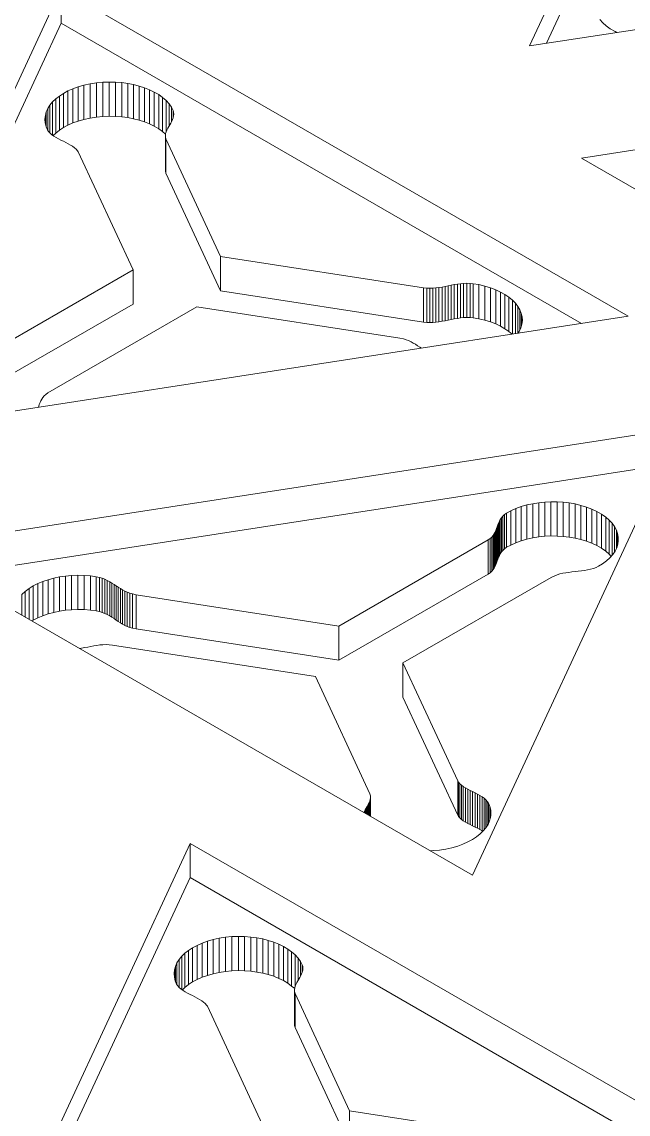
# Model space of a CAD drawing. Header units: inches. Extents: x 2.5 to 18.9, y 2.6 to 12.3.
# Drawn here: x 10.67 to 11.574, y 8.087 to 9.718 of the extents above; entities that cross this region are included whole.
import ezdxf

# ---------------------------------------------------------------- set-up
doc = ezdxf.new("R2010")
doc.units = ezdxf.units.IN
doc.header["$MEASUREMENT"] = 0

# ---------------------------------------------------------------- blocks, each defined once
blk = doc.blocks.new('A$C39963D99')
at = {"color": 0, "linetype": 'Continuous', "lineweight": 0, "extrusion": (3.33067e-16, 0.816497, 0.57735)}
for p, q in [((14.5628, -0.9194), (14.8723, -0.2525)), ((14.8723, -0.3035), (14.5883, -0.9154)), ((15.7179, -0.7407), (14.5628, -0.9194)), ((13.5547, -1.5014), (13.8642, -0.8345)), ((13.8642, -0.8855), (13.8642, -0.8345)), ((13.8642, -0.8345), (14.7098, -1.3227)), ((14.6719, -0.8849), (14.6675, -0.8801)), ((13.8642, -0.8855), (13.5802, -1.4975)), ((14.6401, -1.3335), (13.8642, -0.8855)), ((14.6772, -0.8895), (14.6719, -0.8849)), ((14.6833, -0.8938), (14.6772, -0.8895)), ((14.6903, -0.8978), (14.6833, -0.8938)), ((14.6402, -1.0866), (15.7953, -0.9079)), ((14.6932, -0.8992), (14.6903, -0.8978)), ((13.8899, -0.9803), (13.8984, -0.9779)), ((13.8984, -0.9779), (13.9074, -0.9759)), ((13.8984, -1.0289), (13.8984, -0.9779)), ((13.9074, -0.9759), (13.9169, -0.9745)), ((13.9074, -1.027), (13.9074, -0.9759)), ((13.9169, -0.9745), (13.9265, -0.9736)), ((13.9169, -1.0255), (13.9169, -0.9745)), ((13.9265, -0.9736), (13.936, -0.9732)), ((13.9265, -1.0246), (13.9265, -0.9736)), ((13.936, -1.0242), (13.936, -0.9732)), ((13.936, -0.9732), (13.9454, -0.9734)), ((13.9454, -1.0244), (13.9454, -0.9734)), ((13.9454, -0.9734), (13.9546, -0.9741)), ((13.9546, -1.0251), (13.9546, -0.9741)), ((13.9546, -0.9741), (13.9636, -0.9753)), ((13.9636, -1.0263), (13.9636, -0.9753)), ((13.9636, -0.9753), (13.9724, -0.977)), ((13.9724, -1.028), (13.9724, -0.977)), ((13.9724, -0.977), (13.9808, -0.9792)), ((13.8563, -0.9984), (13.8617, -0.9941)), ((13.8617, -0.9941), (13.8678, -0.9901)), ((13.8617, -1.0452), (13.8617, -0.9941)), ((13.8678, -0.9901), (13.8745, -0.9865)), ((13.8678, -1.0412), (13.8678, -0.9901)), ((13.8745, -0.9865), (13.8819, -0.9832)), ((13.8745, -1.0375), (13.8745, -0.9865)), ((13.8819, -0.9832), (13.8899, -0.9803)), ((13.8819, -1.0343), (13.8819, -0.9832)), ((13.8899, -1.0314), (13.8899, -0.9803)), ((13.9808, -1.0302), (13.9808, -0.9792)), ((13.9808, -0.9792), (13.9887, -0.9817)), ((13.9887, -1.0328), (13.9887, -0.9817)), ((13.9887, -0.9817), (13.9963, -0.9848)), ((13.9963, -1.0358), (13.9963, -0.9848)), ((13.9963, -0.9848), (14.0033, -0.9882)), ((14.0033, -1.0392), (14.0033, -0.9882)), ((14.0033, -0.9882), (14.0098, -0.992)), ((14.0098, -1.043), (14.0098, -0.992)), ((14.0098, -0.992), (14.0156, -0.9962)), ((13.8446, -1.0127), (13.8477, -1.0078)), ((13.8477, -1.0078), (13.8516, -1.003)), ((13.8477, -1.0493), (13.8477, -1.0078)), ((13.8516, -1.003), (13.8563, -0.9984)), ((13.8516, -1.0526), (13.8516, -1.003)), ((13.8563, -1.0494), (13.8563, -0.9984)), ((14.0156, -1.0472), (14.0156, -0.9962)), ((14.0156, -0.9962), (14.0208, -1.0007)), ((14.0208, -1.0481), (14.0208, -1.0007)), ((14.0208, -1.0007), (14.0252, -1.0055)), ((14.0252, -1.0389), (14.0252, -1.0055)), ((14.0252, -1.0055), (14.0288, -1.0107)), ((14.0288, -1.0325), (14.0288, -1.0107)), ((14.0288, -1.0107), (14.0313, -1.0155)), ((13.8402, -1.0286), (13.8408, -1.0232)), ((13.8408, -1.0232), (13.8422, -1.0179)), ((13.8408, -1.0349), (13.8408, -1.0232)), ((13.8422, -1.0179), (13.8446, -1.0127)), ((13.8422, -1.0404), (13.8422, -1.0179)), ((13.8446, -1.0454), (13.8446, -1.0127)), ((13.9074, -1.027), (13.8984, -1.0289)), ((13.9169, -1.0255), (13.9074, -1.027)), ((13.9265, -1.0246), (13.9169, -1.0255)), ((13.936, -1.0242), (13.9265, -1.0246)), ((13.9454, -1.0244), (13.936, -1.0242)), ((13.9546, -1.0251), (13.9454, -1.0244)), ((13.9636, -1.0263), (13.9546, -1.0251)), ((13.9724, -1.028), (13.9636, -1.0263)), ((14.0314, -1.0264), (14.0305, -1.0291)), ((14.0313, -1.0269), (14.0313, -1.0155)), ((14.0313, -1.0155), (14.0321, -1.0182)), ((14.0321, -1.0237), (14.0314, -1.0264)), ((14.0321, -1.0237), (14.0321, -1.0182)), ((14.0321, -1.0182), (14.0324, -1.021)), ((14.0324, -1.021), (14.0321, -1.0237)), ((13.8406, -1.0341), (13.8402, -1.0286)), ((13.8419, -1.0396), (13.8406, -1.0341)), ((13.8439, -1.0444), (13.8419, -1.0396)), ((13.8678, -1.0412), (13.8617, -1.0452)), ((13.8745, -1.0375), (13.8678, -1.0412)), ((13.8819, -1.0343), (13.8745, -1.0375)), ((13.8899, -1.0314), (13.8819, -1.0343)), ((13.8984, -1.0289), (13.8899, -1.0314)), ((13.9808, -1.0302), (13.9724, -1.028)), ((13.9887, -1.0328), (13.9808, -1.0302)), ((13.9963, -1.0358), (13.9887, -1.0328)), ((14.0033, -1.0392), (13.9963, -1.0358)), ((14.0098, -1.043), (14.0033, -1.0392)), ((14.0156, -1.0472), (14.0098, -1.043)), ((14.0233, -1.0423), (14.022, -1.0449)), ((14.0247, -1.0396), (14.0233, -1.0423)), ((14.0263, -1.037), (14.0247, -1.0396)), ((14.0278, -1.0344), (14.0263, -1.037)), ((14.0292, -1.0318), (14.0278, -1.0344)), ((14.0305, -1.0291), (14.0292, -1.0318)), ((13.8456, -1.0471), (13.8439, -1.0444)), ((13.8479, -1.0496), (13.8456, -1.0471)), ((13.8505, -1.0518), (13.8479, -1.0496)), ((13.8535, -1.054), (13.8505, -1.0518)), ((13.8563, -1.0494), (13.8524, -1.0532)), ((13.8568, -1.056), (13.8535, -1.054)), ((13.8617, -1.0452), (13.8563, -1.0494)), ((13.8603, -1.0579), (13.8568, -1.056)), ((13.8639, -1.0598), (13.8603, -1.0579)), ((14.02, -1.0511), (14.0156, -1.0472)), ((14.0202, -1.0501), (14.0198, -1.0527)), ((14.0198, -1.1037), (14.0198, -1.0527)), ((14.0198, -1.0527), (14.0199, -1.0553)), ((14.0199, -1.1064), (14.0199, -1.0553)), ((14.0199, -1.0553), (14.0206, -1.0582)), ((14.0209, -1.0475), (14.0202, -1.0501)), ((14.0206, -1.1092), (14.0206, -1.0582)), ((14.0206, -1.0582), (14.102, -1.2335)), ((14.022, -1.0449), (14.0209, -1.0475)), ((13.8676, -1.0616), (13.8639, -1.0598)), ((13.8712, -1.0635), (13.8676, -1.0616)), ((13.8748, -1.0653), (13.8712, -1.0635)), ((13.8782, -1.0672), (13.8748, -1.0653)), ((13.8814, -1.0691), (13.8782, -1.0672)), ((13.8843, -1.0712), (13.8814, -1.0691)), ((13.8868, -1.0734), (13.8843, -1.0712)), ((13.8888, -1.0757), (13.8868, -1.0734)), ((13.8898, -1.0775), (13.8888, -1.0757)), ((13.9716, -1.2536), (13.8898, -1.0775)), ((15.4859, -1.5748), (14.6402, -1.0866)), ((14.0199, -1.1064), (14.0198, -1.1037)), ((14.0206, -1.1092), (14.0199, -1.1064)), ((14.102, -1.2846), (14.0206, -1.1092)), ((14.102, -1.2846), (14.102, -1.2335)), ((14.102, -1.2335), (14.4047, -1.2804)), ((13.7502, -1.3814), (13.9716, -1.2536)), ((13.9716, -1.3046), (13.9716, -1.2536)), ((14.4047, -1.3314), (14.102, -1.2846)), ((14.4047, -1.3314), (14.4047, -1.2804)), ((14.4047, -1.2804), (14.4097, -1.2809)), ((14.4097, -1.332), (14.4097, -1.2809)), ((14.4097, -1.2809), (14.4143, -1.2811)), ((14.4143, -1.2811), (14.4188, -1.281)), ((14.4143, -1.3321), (14.4143, -1.2811)), ((14.4188, -1.281), (14.4233, -1.2806)), ((14.4188, -1.332), (14.4188, -1.281)), ((14.4233, -1.2806), (14.4278, -1.2799)), ((14.4233, -1.3316), (14.4233, -1.2806)), ((14.4278, -1.2799), (14.4323, -1.2792)), ((14.4278, -1.331), (14.4278, -1.2799)), ((14.4323, -1.2792), (14.4369, -1.2783)), ((14.4323, -1.3302), (14.4323, -1.2792)), ((14.4369, -1.2783), (14.4414, -1.2774)), ((14.4369, -1.3294), (14.4369, -1.2783)), ((14.4414, -1.2774), (14.446, -1.2765)), ((14.4414, -1.3285), (14.4414, -1.2774)), ((14.446, -1.2765), (14.4506, -1.2756)), ((14.446, -1.3275), (14.446, -1.2765)), ((14.4506, -1.2756), (14.4553, -1.2749)), ((14.4506, -1.3267), (14.4506, -1.2756)), ((14.4553, -1.2749), (14.4599, -1.2742)), ((14.4553, -1.3259), (14.4553, -1.2749)), ((14.4599, -1.2742), (14.4646, -1.2738)), ((14.4599, -1.3253), (14.4599, -1.2742)), ((14.4646, -1.2738), (14.4694, -1.2736)), ((14.4646, -1.3248), (14.4646, -1.2738)), ((14.4694, -1.3247), (14.4694, -1.2736)), ((14.4694, -1.2736), (14.4742, -1.2737)), ((14.4742, -1.3248), (14.4742, -1.2737)), ((14.4742, -1.2737), (14.479, -1.2742)), ((14.479, -1.3252), (14.479, -1.2742)), ((14.479, -1.2742), (14.4872, -1.2756)), ((14.4872, -1.3267), (14.4872, -1.2756)), ((14.4872, -1.2756), (14.4962, -1.2777)), ((14.4962, -1.3288), (14.4962, -1.2777)), ((14.4962, -1.2777), (14.5046, -1.2803)), ((14.5046, -1.3313), (14.5046, -1.2803)), ((14.5046, -1.2803), (14.5124, -1.2833)), ((14.5124, -1.3343), (14.5124, -1.2833)), ((14.5124, -1.2833), (14.5196, -1.2866)), ((14.5196, -1.3377), (14.5196, -1.2866)), ((14.5196, -1.2866), (14.5262, -1.2904)), ((14.5262, -1.3414), (14.5262, -1.2904)), ((14.5262, -1.2904), (14.5321, -1.2944)), ((14.5321, -1.3455), (14.5321, -1.2944)), ((14.5321, -1.2944), (14.5374, -1.2988)), ((14.5374, -1.3494), (14.5374, -1.2988)), ((14.5374, -1.2988), (14.5418, -1.3034)), ((14.5418, -1.3487), (14.5418, -1.3034)), ((14.5418, -1.3034), (14.5456, -1.3082)), ((13.9716, -1.3046), (13.7502, -1.4324)), ((14.0669, -1.3088), (13.8445, -1.4372)), ((14.3693, -1.3556), (14.0669, -1.3088)), ((14.5456, -1.3481), (14.5456, -1.3082)), ((14.5456, -1.3082), (14.5485, -1.3133)), ((14.5485, -1.3434), (14.5485, -1.3133)), ((14.5485, -1.3133), (14.5506, -1.3185)), ((14.5506, -1.3381), (14.5506, -1.3185)), ((14.5506, -1.3185), (14.5518, -1.3238)), ((14.7098, -1.3227), (13.5547, -1.5014)), ((14.4097, -1.332), (14.4047, -1.3314)), ((14.4143, -1.3321), (14.4097, -1.332)), ((14.4188, -1.332), (14.4143, -1.3321)), ((14.4233, -1.3316), (14.4188, -1.332)), ((14.4278, -1.331), (14.4233, -1.3316)), ((14.4323, -1.3302), (14.4278, -1.331)), ((14.4369, -1.3294), (14.4323, -1.3302)), ((14.4414, -1.3285), (14.4369, -1.3294)), ((14.446, -1.3275), (14.4414, -1.3285)), ((14.4506, -1.3267), (14.446, -1.3275)), ((14.4553, -1.3259), (14.4506, -1.3267)), ((14.4599, -1.3253), (14.4553, -1.3259)), ((14.4646, -1.3248), (14.4599, -1.3253)), ((14.4694, -1.3247), (14.4646, -1.3248)), ((14.4742, -1.3248), (14.4694, -1.3247)), ((14.479, -1.3252), (14.4742, -1.3248)), ((14.4872, -1.3267), (14.479, -1.3252)), ((14.4962, -1.3288), (14.4872, -1.3267)), ((14.5046, -1.3313), (14.4962, -1.3288)), ((14.5124, -1.3343), (14.5046, -1.3313)), ((14.5196, -1.3377), (14.5124, -1.3343)), ((14.5515, -1.3347), (14.55, -1.3402)), ((14.5521, -1.3292), (14.5515, -1.3347)), ((14.5518, -1.3322), (14.5518, -1.3238)), ((14.5518, -1.3238), (14.5521, -1.3292)), ((14.5262, -1.3414), (14.5196, -1.3377)), ((14.5321, -1.3455), (14.5262, -1.3414)), ((14.5369, -1.3495), (14.5321, -1.3455)), ((14.5474, -1.3457), (14.5459, -1.3481)), ((14.55, -1.3402), (14.5474, -1.3457)), ((14.3747, -1.3566), (14.3693, -1.3556)), ((14.3788, -1.3578), (14.3747, -1.3566)), ((14.3825, -1.3592), (14.3788, -1.3578)), ((14.3861, -1.3608), (14.3825, -1.3592)), ((14.3895, -1.3627), (14.3861, -1.3608)), ((14.3927, -1.3646), (14.3895, -1.3627)), ((14.3959, -1.3667), (14.3927, -1.3646)), ((14.3991, -1.3688), (14.3959, -1.3667)), ((14.4016, -1.3704), (14.3991, -1.3688)), ((13.8339, -1.4489), (13.8328, -1.4516)), ((13.8353, -1.4464), (13.8339, -1.4489)), ((13.8369, -1.4439), (13.8353, -1.4464)), ((13.8389, -1.4416), (13.8369, -1.4439)), ((13.8414, -1.4394), (13.8389, -1.4416)), ((13.8445, -1.4372), (13.8414, -1.4394)), ((13.8309, -1.457), (13.8303, -1.4588)), ((13.8318, -1.4543), (13.8309, -1.457)), ((13.8328, -1.4516), (13.8318, -1.4543)), ((13.6321, -1.6686), (14.7872, -1.4899)), ((14.7872, -1.4899), (14.4778, -2.1568)), ((14.7617, -1.5449), (13.7018, -1.7089)), ((14.5287, -1.6166), (14.535, -1.6132)), ((14.535, -1.6132), (14.5426, -1.6098)), ((14.535, -1.6642), (14.535, -1.6132)), ((14.5426, -1.6098), (14.5506, -1.6068)), ((14.5426, -1.6608), (14.5426, -1.6098)), ((14.5506, -1.6068), (14.559, -1.6044)), ((14.5506, -1.6579), (14.5506, -1.6068)), ((14.559, -1.6044), (14.5677, -1.6025)), ((14.559, -1.6555), (14.559, -1.6044)), ((14.5677, -1.6025), (14.5766, -1.6011)), ((14.5677, -1.6535), (14.5677, -1.6025)), ((14.5766, -1.6011), (14.5856, -1.6001)), ((14.5766, -1.6521), (14.5766, -1.6011)), ((14.5856, -1.6001), (14.5948, -1.5997)), ((14.5856, -1.6512), (14.5856, -1.6001)), ((14.5948, -1.6507), (14.5948, -1.5997)), ((14.5948, -1.5997), (14.6039, -1.5998)), ((14.6039, -1.6508), (14.6039, -1.5998)), ((14.6039, -1.5998), (14.6131, -1.6003)), ((14.6131, -1.6513), (14.6131, -1.6003)), ((14.6131, -1.6003), (14.6221, -1.6014)), ((14.6221, -1.6524), (14.6221, -1.6014)), ((14.6221, -1.6014), (14.6309, -1.6029)), ((14.6309, -1.654), (14.6309, -1.6029)), ((14.6309, -1.6029), (14.6395, -1.605)), ((14.6395, -1.656), (14.6395, -1.605)), ((14.6395, -1.605), (14.6478, -1.6075)), ((14.6478, -1.6585), (14.6478, -1.6075)), ((14.6478, -1.6075), (14.6558, -1.6106)), ((14.6558, -1.6616), (14.6558, -1.6106)), ((14.6558, -1.6106), (14.6633, -1.6141)), ((14.5166, -1.6315), (14.5178, -1.6288)), ((14.5178, -1.6288), (14.5192, -1.6261)), ((14.5178, -1.6798), (14.5178, -1.6288)), ((14.5192, -1.6261), (14.5209, -1.6236)), ((14.5192, -1.6772), (14.5192, -1.6261)), ((14.5209, -1.6236), (14.523, -1.6211)), ((14.5209, -1.6746), (14.5209, -1.6236)), ((14.523, -1.6211), (14.5256, -1.6188)), ((14.523, -1.6722), (14.523, -1.6211)), ((14.5256, -1.6188), (14.5287, -1.6166)), ((14.5256, -1.6698), (14.5256, -1.6188)), ((14.5287, -1.6676), (14.5287, -1.6166)), ((14.6633, -1.6651), (14.6633, -1.6141)), ((14.6633, -1.6141), (14.6702, -1.6181)), ((14.6702, -1.6691), (14.6702, -1.6181)), ((14.6702, -1.6181), (14.6764, -1.6224)), ((14.6764, -1.6735), (14.6764, -1.6224)), ((14.6764, -1.6224), (14.6816, -1.627)), ((14.6816, -1.6781), (14.6816, -1.627)), ((14.6816, -1.627), (14.686, -1.6318)), ((14.5102, -1.6476), (14.5116, -1.645)), ((14.5116, -1.645), (14.5127, -1.6423)), ((14.5116, -1.696), (14.5116, -1.645)), ((14.5127, -1.6423), (14.5137, -1.6396)), ((14.5127, -1.6934), (14.5127, -1.6423)), ((14.5137, -1.6396), (14.5146, -1.6369)), ((14.5137, -1.6907), (14.5137, -1.6396)), ((14.5146, -1.6369), (14.5156, -1.6342)), ((14.5146, -1.688), (14.5146, -1.6369)), ((14.5156, -1.6342), (14.5166, -1.6315)), ((14.5156, -1.6852), (14.5156, -1.6342)), ((14.5166, -1.6825), (14.5166, -1.6315)), ((14.686, -1.6794), (14.686, -1.6318)), ((14.686, -1.6318), (14.6896, -1.6368)), ((14.6896, -1.6744), (14.6896, -1.6368)), ((14.6896, -1.6368), (14.6923, -1.6419)), ((14.6923, -1.6693), (14.6923, -1.6419)), ((14.6923, -1.6419), (14.6941, -1.6471)), ((14.2786, -1.7851), (14.501, -1.6567)), ((14.501, -1.6567), (14.5042, -1.6546)), ((14.501, -1.7078), (14.501, -1.6567)), ((14.5042, -1.6546), (14.5066, -1.6524)), ((14.5042, -1.7056), (14.5042, -1.6546)), ((14.5066, -1.6524), (14.5086, -1.65)), ((14.5066, -1.7034), (14.5066, -1.6524)), ((14.5086, -1.65), (14.5102, -1.6476)), ((14.5086, -1.701), (14.5086, -1.65)), ((14.5102, -1.6986), (14.5102, -1.6476)), ((14.5426, -1.6608), (14.535, -1.6642)), ((14.5506, -1.6579), (14.5426, -1.6608)), ((14.559, -1.6555), (14.5506, -1.6579)), ((14.5677, -1.6535), (14.559, -1.6555)), ((14.5766, -1.6521), (14.5677, -1.6535)), ((14.5856, -1.6512), (14.5766, -1.6521)), ((14.5948, -1.6507), (14.5856, -1.6512)), ((14.6039, -1.6508), (14.5948, -1.6507)), ((14.6131, -1.6513), (14.6039, -1.6508)), ((14.6221, -1.6524), (14.6131, -1.6513)), ((14.6309, -1.654), (14.6221, -1.6524)), ((14.6395, -1.656), (14.6309, -1.654)), ((14.6478, -1.6585), (14.6395, -1.656)), ((14.6558, -1.6616), (14.6478, -1.6585)), ((14.6633, -1.6651), (14.6558, -1.6616)), ((14.6941, -1.664), (14.6941, -1.6471)), ((14.6941, -1.6471), (14.6951, -1.6524)), ((14.6952, -1.6577), (14.6944, -1.663)), ((14.6951, -1.6584), (14.6951, -1.6524)), ((14.6951, -1.6524), (14.6952, -1.6577)), ((14.4778, -2.1568), (13.6321, -1.6686)), ((14.5192, -1.6772), (14.5178, -1.6798)), ((14.5209, -1.6746), (14.5192, -1.6772)), ((14.523, -1.6722), (14.5209, -1.6746)), ((14.5256, -1.6698), (14.523, -1.6722)), ((14.5287, -1.6676), (14.5256, -1.6698)), ((14.535, -1.6642), (14.5287, -1.6676)), ((14.6702, -1.6691), (14.6633, -1.6651)), ((14.6764, -1.6735), (14.6702, -1.6691)), ((14.6816, -1.6781), (14.6764, -1.6735)), ((14.6845, -1.6812), (14.6816, -1.6781)), ((14.687, -1.6783), (14.6828, -1.6832)), ((14.6903, -1.6733), (14.687, -1.6783)), ((14.6928, -1.6682), (14.6903, -1.6733)), ((14.6944, -1.663), (14.6928, -1.6682)), ((14.5127, -1.6934), (14.5116, -1.696)), ((14.5137, -1.6907), (14.5127, -1.6934)), ((14.5146, -1.688), (14.5137, -1.6907)), ((14.5156, -1.6852), (14.5146, -1.688)), ((14.5166, -1.6825), (14.5156, -1.6852)), ((14.5178, -1.6798), (14.5166, -1.6825)), ((14.6718, -1.6922), (14.6659, -1.6958)), ((14.6777, -1.6878), (14.6718, -1.6922)), ((14.6828, -1.6832), (14.6777, -1.6878)), ((13.8619, -1.7119), (13.8708, -1.7106)), ((13.8708, -1.7106), (13.88, -1.7097)), ((13.8708, -1.7616), (13.8708, -1.7106)), ((13.88, -1.7097), (13.8893, -1.7094)), ((13.88, -1.7608), (13.88, -1.7097)), ((13.8893, -1.7604), (13.8893, -1.7094)), ((13.8893, -1.7094), (13.8988, -1.7096)), ((13.8988, -1.7607), (13.8988, -1.7096)), ((13.8988, -1.7096), (13.9083, -1.7104)), ((13.9083, -1.7614), (13.9083, -1.7104)), ((13.9083, -1.7104), (13.9167, -1.7115)), ((13.9167, -1.7626), (13.9167, -1.7115)), ((13.9167, -1.7115), (13.9213, -1.7125)), ((14.501, -1.7078), (14.2786, -1.8362)), ((14.5042, -1.7056), (14.501, -1.7078)), ((14.5066, -1.7034), (14.5042, -1.7056)), ((14.5086, -1.701), (14.5066, -1.7034)), ((14.5102, -1.6986), (14.5086, -1.701)), ((14.5116, -1.696), (14.5102, -1.6986)), ((14.6004, -1.71), (14.5953, -1.7125)), ((14.6042, -1.7085), (14.6004, -1.71)), ((14.6082, -1.7074), (14.6042, -1.7085)), ((14.6125, -1.7064), (14.6082, -1.7074)), ((14.6169, -1.7056), (14.6125, -1.7064)), ((14.6214, -1.705), (14.6169, -1.7056)), ((14.6261, -1.7044), (14.6214, -1.705)), ((14.6308, -1.7039), (14.6261, -1.7044)), ((14.6355, -1.7034), (14.6308, -1.7039)), ((14.6402, -1.7028), (14.6355, -1.7034)), ((14.6449, -1.7021), (14.6402, -1.7028)), ((14.6495, -1.7013), (14.6449, -1.7021)), ((14.6539, -1.7003), (14.6495, -1.7013)), ((14.6581, -1.6991), (14.6539, -1.7003)), ((14.6621, -1.6976), (14.6581, -1.6991)), ((14.6659, -1.6958), (14.6621, -1.6976)), ((13.8164, -1.7292), (13.8227, -1.7253)), ((13.8227, -1.7253), (13.8296, -1.7218)), ((13.8227, -1.7763), (13.8227, -1.7253)), ((13.8296, -1.7218), (13.837, -1.7187)), ((13.8296, -1.7728), (13.8296, -1.7218)), ((13.837, -1.7187), (13.8449, -1.716)), ((13.837, -1.7697), (13.837, -1.7187)), ((13.8449, -1.716), (13.8532, -1.7137)), ((13.8449, -1.767), (13.8449, -1.716)), ((13.8532, -1.7137), (13.8619, -1.7119)), ((13.8532, -1.7647), (13.8532, -1.7137)), ((13.8619, -1.7629), (13.8619, -1.7119)), ((13.9213, -1.7636), (13.9213, -1.7125)), ((13.9213, -1.7125), (13.9255, -1.7138)), ((13.9255, -1.7648), (13.9255, -1.7138)), ((13.9255, -1.7138), (13.9295, -1.7153)), ((13.9295, -1.7664), (13.9295, -1.7153)), ((13.9295, -1.7153), (13.9332, -1.7171)), ((13.9332, -1.7681), (13.9332, -1.7171)), ((13.9332, -1.7171), (13.9367, -1.719)), ((13.9367, -1.77), (13.9367, -1.719)), ((13.9367, -1.719), (13.94, -1.721)), ((13.94, -1.772), (13.94, -1.721)), ((13.94, -1.721), (13.9433, -1.723)), ((13.9433, -1.7741), (13.9433, -1.723)), ((13.9433, -1.723), (13.9464, -1.7252)), ((13.9464, -1.7762), (13.9464, -1.7252)), ((13.9464, -1.7252), (13.9496, -1.7273)), ((13.9496, -1.7783), (13.9496, -1.7273)), ((13.9496, -1.7273), (13.9528, -1.7293)), ((14.5953, -1.7125), (14.374, -1.8403)), ((13.8057, -1.7381), (13.8107, -1.7335)), ((13.8057, -1.7689), (13.8057, -1.7381)), ((13.8107, -1.7335), (13.8164, -1.7292)), ((13.8107, -1.7718), (13.8107, -1.7335)), ((13.8164, -1.775), (13.8164, -1.7292)), ((13.9528, -1.7803), (13.9528, -1.7293)), ((13.9528, -1.7293), (13.956, -1.7313)), ((13.956, -1.7823), (13.956, -1.7313)), ((13.956, -1.7313), (13.9594, -1.7331)), ((13.9594, -1.7841), (13.9594, -1.7331)), ((13.9594, -1.7331), (13.963, -1.7347)), ((13.963, -1.7858), (13.963, -1.7347)), ((13.963, -1.7347), (13.9667, -1.7361)), ((13.9667, -1.7872), (13.9667, -1.7361)), ((13.9667, -1.7361), (13.9708, -1.7373)), ((13.9708, -1.7883), (13.9708, -1.7373)), ((13.9708, -1.7373), (13.9762, -1.7384)), ((13.9762, -1.7894), (13.9762, -1.7384)), ((13.9762, -1.7384), (14.2786, -1.7851)), ((13.8893, -1.7604), (13.88, -1.7608)), ((13.8988, -1.7607), (13.8893, -1.7604)), ((13.9083, -1.7614), (13.8988, -1.7607)), ((13.8227, -1.7763), (13.8208, -1.7775)), ((13.8296, -1.7728), (13.8227, -1.7763)), ((13.837, -1.7697), (13.8296, -1.7728)), ((13.8449, -1.767), (13.837, -1.7697)), ((13.8532, -1.7647), (13.8449, -1.767)), ((13.8619, -1.7629), (13.8532, -1.7647)), ((13.8708, -1.7616), (13.8619, -1.7629)), ((13.88, -1.7608), (13.8708, -1.7616)), ((13.9167, -1.7626), (13.9083, -1.7614)), ((13.9213, -1.7636), (13.9167, -1.7626)), ((13.9255, -1.7648), (13.9213, -1.7636)), ((13.9295, -1.7664), (13.9255, -1.7648)), ((13.9332, -1.7681), (13.9295, -1.7664)), ((13.9367, -1.77), (13.9332, -1.7681)), ((13.94, -1.772), (13.9367, -1.77)), ((13.9433, -1.7741), (13.94, -1.772)), ((13.9464, -1.7762), (13.9433, -1.7741)), ((13.9496, -1.7783), (13.9464, -1.7762)), ((13.9528, -1.7803), (13.9496, -1.7783)), ((13.956, -1.7823), (13.9528, -1.7803)), ((13.9594, -1.7841), (13.956, -1.7823)), ((13.963, -1.7858), (13.9594, -1.7841)), ((13.9667, -1.7872), (13.963, -1.7858)), ((13.9708, -1.7883), (13.9667, -1.7872)), ((13.9762, -1.7894), (13.9708, -1.7883)), ((14.2786, -1.8362), (13.9762, -1.7894)), ((14.2786, -1.8362), (14.2786, -1.7851)), ((13.8949, -1.8183), (13.8921, -1.8187)), ((13.8995, -1.8174), (13.8949, -1.8183)), ((13.9041, -1.8165), (13.8995, -1.8174)), ((13.9086, -1.8156), (13.9041, -1.8165)), ((13.9132, -1.8147), (13.9086, -1.8156)), ((13.9177, -1.814), (13.9132, -1.8147)), ((13.9222, -1.8134), (13.9177, -1.814)), ((13.9267, -1.813), (13.9222, -1.8134)), ((13.9313, -1.8128), (13.9267, -1.813)), ((13.9358, -1.813), (13.9313, -1.8128)), ((13.9408, -1.8136), (13.9358, -1.813)), ((14.2435, -1.8604), (13.9408, -1.8136)), ((14.374, -1.8913), (14.374, -1.8403)), ((14.374, -1.8403), (14.4557, -2.0164)), ((14.3249, -2.0357), (14.2435, -1.8604)), ((14.4557, -2.0675), (14.374, -1.8913)), ((14.4557, -2.0675), (14.4557, -2.0164)), ((14.4557, -2.0164), (14.4567, -2.0182)), ((14.4567, -2.0692), (14.4567, -2.0182)), ((14.4567, -2.0182), (14.4588, -2.0205)), ((14.4588, -2.0716), (14.4588, -2.0205)), ((14.4588, -2.0205), (14.4612, -2.0227)), ((14.3256, -2.0386), (14.3249, -2.0357)), ((14.4612, -2.0738), (14.4612, -2.0227)), ((14.4612, -2.0227), (14.4641, -2.0248)), ((14.4641, -2.0758), (14.4641, -2.0248)), ((14.4641, -2.0248), (14.4673, -2.0267)), ((14.4673, -2.0778), (14.4673, -2.0267)), ((14.4673, -2.0267), (14.4707, -2.0286)), ((14.4707, -2.0797), (14.4707, -2.0286)), ((14.4707, -2.0286), (14.4743, -2.0305)), ((14.4743, -2.0815), (14.4743, -2.0305)), ((14.4743, -2.0305), (14.4779, -2.0323)), ((14.4779, -2.0833), (14.4779, -2.0323)), ((14.4779, -2.0323), (14.4816, -2.0341)), ((14.4816, -2.0851), (14.4816, -2.0341)), ((14.4816, -2.0341), (14.4852, -2.036)), ((14.4852, -2.087), (14.4852, -2.036)), ((14.4852, -2.036), (14.4887, -2.0379)), ((14.3208, -2.0543), (14.3222, -2.0517)), ((14.3222, -2.0517), (14.3235, -2.049)), ((14.3222, -2.067), (14.3222, -2.0517)), ((14.3235, -2.049), (14.3246, -2.0464)), ((14.3235, -2.0678), (14.3235, -2.049)), ((14.3246, -2.0464), (14.3254, -2.0438)), ((14.3246, -2.0684), (14.3246, -2.0464)), ((14.3254, -2.0438), (14.3257, -2.0412)), ((14.3254, -2.0689), (14.3254, -2.0438)), ((14.3257, -2.0412), (14.3256, -2.0386)), ((14.3257, -2.0691), (14.3257, -2.0412)), ((14.4887, -2.0889), (14.4887, -2.0379)), ((14.4887, -2.0379), (14.492, -2.0399)), ((14.492, -2.091), (14.492, -2.0399)), ((14.492, -2.0399), (14.495, -2.0421)), ((14.495, -2.0896), (14.495, -2.0421)), ((14.495, -2.0421), (14.4976, -2.0444)), ((14.4976, -2.0864), (14.4976, -2.0444)), ((14.4976, -2.0444), (14.4999, -2.0468)), ((14.4999, -2.0829), (14.4999, -2.0468)), ((14.4999, -2.0468), (14.5016, -2.0495)), ((14.5016, -2.0798), (14.5016, -2.0495)), ((14.5016, -2.0495), (14.5036, -2.0543)), ((14.3158, -2.0633), (14.3163, -2.0622)), ((14.3163, -2.0622), (14.3177, -2.0595)), ((14.3163, -2.0636), (14.3163, -2.0622)), ((14.3177, -2.0595), (14.3192, -2.0569)), ((14.3177, -2.0645), (14.3177, -2.0595)), ((14.3192, -2.0569), (14.3208, -2.0543)), ((14.3192, -2.0653), (14.3192, -2.0569)), ((14.3208, -2.0662), (14.3208, -2.0543)), ((14.4567, -2.0692), (14.4557, -2.0675)), ((14.4588, -2.0716), (14.4567, -2.0692)), ((14.5036, -2.0749), (14.5036, -2.0543)), ((14.5036, -2.0543), (14.5049, -2.0598)), ((14.5053, -2.0653), (14.5047, -2.0707)), ((14.5049, -2.0689), (14.5049, -2.0598)), ((14.5049, -2.0598), (14.5053, -2.0653)), ((14.4612, -2.0738), (14.4588, -2.0716)), ((14.4641, -2.0758), (14.4612, -2.0738)), ((14.4673, -2.0778), (14.4641, -2.0758)), ((14.4707, -2.0797), (14.4673, -2.0778)), ((14.4743, -2.0815), (14.4707, -2.0797)), ((14.4779, -2.0833), (14.4743, -2.0815)), ((14.4816, -2.0851), (14.4779, -2.0833)), ((14.4852, -2.087), (14.4816, -2.0851)), ((14.4978, -2.0862), (14.4939, -2.091)), ((14.501, -2.0812), (14.4978, -2.0862)), ((14.5033, -2.076), (14.501, -2.0812)), ((14.5047, -2.0707), (14.5033, -2.076)), ((14.4838, -2.0998), (14.4778, -2.1038)), ((14.4892, -2.0955), (14.4838, -2.0998)), ((14.4887, -2.0889), (14.4852, -2.087)), ((14.492, -2.091), (14.4887, -2.0889)), ((14.4939, -2.091), (14.4892, -2.0955)), ((14.4931, -2.0918), (14.492, -2.091)), ((13.7472, -2.7766), (14.0567, -2.1097)), ((14.0567, -2.1607), (14.0567, -2.1097)), ((14.0567, -2.1097), (14.9023, -2.5979)), ((14.4381, -2.118), (14.4286, -2.1195)), ((14.4471, -2.116), (14.4381, -2.118)), ((14.4557, -2.1136), (14.4471, -2.116)), ((14.4636, -2.1107), (14.4557, -2.1136)), ((14.471, -2.1074), (14.4636, -2.1107)), ((14.4778, -2.1038), (14.471, -2.1074)), ((14.419, -2.1204), (14.4148, -2.1205)), ((14.4286, -2.1195), (14.419, -2.1204)), ((14.0567, -2.1607), (13.7727, -2.7727)), ((14.8326, -2.6087), (14.0567, -2.1607)), ((14.1, -2.2511), (14.1095, -2.2496)), ((14.1095, -2.2496), (14.1191, -2.2487)), ((14.1095, -2.3007), (14.1095, -2.2496)), ((14.1191, -2.2487), (14.1286, -2.2484)), ((14.1191, -2.2997), (14.1191, -2.2487)), ((14.1286, -2.2994), (14.1286, -2.2484)), ((14.1286, -2.2484), (14.138, -2.2486)), ((14.138, -2.2996), (14.138, -2.2486)), ((14.138, -2.2486), (14.1472, -2.2493)), ((14.1472, -2.3003), (14.1472, -2.2493)), ((14.1472, -2.2493), (14.1562, -2.2505)), ((14.0542, -2.2693), (14.0603, -2.2653)), ((14.0603, -2.2653), (14.0671, -2.2617)), ((14.0603, -2.3163), (14.0603, -2.2653)), ((14.0671, -2.2617), (14.0744, -2.2584)), ((14.0671, -2.3127), (14.0671, -2.2617)), ((14.0744, -2.2584), (14.0824, -2.2555)), ((14.0744, -2.3094), (14.0744, -2.2584)), ((14.0824, -2.2555), (14.0909, -2.2531)), ((14.0824, -2.3065), (14.0824, -2.2555)), ((14.0909, -2.2531), (14.1, -2.2511)), ((14.0909, -2.3041), (14.0909, -2.2531)), ((14.1, -2.3021), (14.1, -2.2511)), ((14.1562, -2.3015), (14.1562, -2.2505)), ((14.1562, -2.2505), (14.1649, -2.2522)), ((14.1649, -2.3032), (14.1649, -2.2522)), ((14.1649, -2.2522), (14.1733, -2.2543)), ((14.1733, -2.3053), (14.1733, -2.2543)), ((14.1733, -2.2543), (14.1813, -2.2569)), ((14.1813, -2.3079), (14.1813, -2.2569)), ((14.1813, -2.2569), (14.1888, -2.2599)), ((14.1888, -2.311), (14.1888, -2.2599)), ((14.1888, -2.2599), (14.1958, -2.2633)), ((14.1958, -2.3144), (14.1958, -2.2633)), ((14.1958, -2.2633), (14.2023, -2.2672)), ((14.0402, -2.2829), (14.0441, -2.2781)), ((14.0441, -2.2781), (14.0488, -2.2736)), ((14.0441, -2.3278), (14.0441, -2.2781)), ((14.0488, -2.2736), (14.0542, -2.2693)), ((14.0488, -2.3246), (14.0488, -2.2736)), ((14.0542, -2.3203), (14.0542, -2.2693)), ((14.2023, -2.3182), (14.2023, -2.2672)), ((14.2023, -2.2672), (14.2081, -2.2713)), ((14.2081, -2.3224), (14.2081, -2.2713)), ((14.2081, -2.2713), (14.2133, -2.2758)), ((14.2133, -2.3232), (14.2133, -2.2758)), ((14.2133, -2.2758), (14.2177, -2.2807)), ((14.2177, -2.3141), (14.2177, -2.2807)), ((14.2177, -2.2807), (14.2213, -2.2859)), ((14.0328, -2.3038), (14.0333, -2.2984)), ((14.0333, -2.2984), (14.0348, -2.2931)), ((14.0333, -2.31), (14.0333, -2.2984)), ((14.0348, -2.2931), (14.0371, -2.2879)), ((14.0348, -2.3155), (14.0348, -2.2931)), ((14.0371, -2.2879), (14.0402, -2.2829)), ((14.0371, -2.3206), (14.0371, -2.2879)), ((14.0402, -2.3245), (14.0402, -2.2829)), ((14.2213, -2.3077), (14.2213, -2.2859)), ((14.2213, -2.2859), (14.2238, -2.2906)), ((14.2238, -2.302), (14.2238, -2.2906)), ((14.2238, -2.2906), (14.2246, -2.2934)), ((14.2246, -2.2989), (14.2246, -2.2934)), ((14.2246, -2.2934), (14.2249, -2.2962)), ((14.2249, -2.2962), (14.2247, -2.2989)), ((14.0332, -2.3093), (14.0328, -2.3038)), ((14.0345, -2.3148), (14.0332, -2.3093)), ((14.0365, -2.3196), (14.0345, -2.3148)), ((14.0671, -2.3127), (14.0603, -2.3163)), ((14.0744, -2.3094), (14.0671, -2.3127)), ((14.0824, -2.3065), (14.0744, -2.3094)), ((14.0909, -2.3041), (14.0824, -2.3065)), ((14.1, -2.3021), (14.0909, -2.3041)), ((14.1095, -2.3007), (14.1, -2.3021)), ((14.1191, -2.2997), (14.1095, -2.3007)), ((14.1286, -2.2994), (14.1191, -2.2997)), ((14.138, -2.2996), (14.1286, -2.2994)), ((14.1472, -2.3003), (14.138, -2.2996)), ((14.1562, -2.3015), (14.1472, -2.3003)), ((14.1649, -2.3032), (14.1562, -2.3015)), ((14.1733, -2.3053), (14.1649, -2.3032)), ((14.1813, -2.3079), (14.1733, -2.3053)), ((14.1888, -2.311), (14.1813, -2.3079)), ((14.1958, -2.3144), (14.1888, -2.311)), ((14.2023, -2.3182), (14.1958, -2.3144)), ((14.2173, -2.3148), (14.2158, -2.3174)), ((14.2188, -2.3122), (14.2173, -2.3148)), ((14.2203, -2.3096), (14.2188, -2.3122)), ((14.2217, -2.3069), (14.2203, -2.3096)), ((14.223, -2.3043), (14.2217, -2.3069)), ((14.224, -2.3016), (14.223, -2.3043)), ((14.2247, -2.2989), (14.224, -2.3016)), ((14.0382, -2.3223), (14.0365, -2.3196)), ((14.0404, -2.3247), (14.0382, -2.3223)), ((14.0431, -2.327), (14.0404, -2.3247)), ((14.0461, -2.3291), (14.0431, -2.327)), ((14.0488, -2.3246), (14.045, -2.3284)), ((14.0494, -2.3312), (14.0461, -2.3291)), ((14.0542, -2.3203), (14.0488, -2.3246)), ((14.0528, -2.3331), (14.0494, -2.3312)), ((14.0603, -2.3163), (14.0542, -2.3203)), ((14.2081, -2.3224), (14.2023, -2.3182)), ((14.2126, -2.3262), (14.2081, -2.3224)), ((14.2127, -2.3253), (14.2123, -2.3279)), ((14.2123, -2.3789), (14.2123, -2.3279)), ((14.2123, -2.3279), (14.2125, -2.3305)), ((14.2125, -2.3815), (14.2125, -2.3305)), ((14.2125, -2.3305), (14.2132, -2.3334)), ((14.2135, -2.3226), (14.2127, -2.3253)), ((14.2145, -2.32), (14.2135, -2.3226)), ((14.2158, -2.3174), (14.2145, -2.32)), ((14.0565, -2.335), (14.0528, -2.3331)), ((14.0601, -2.3368), (14.0565, -2.335)), ((14.0638, -2.3386), (14.0601, -2.3368)), ((14.0674, -2.3405), (14.0638, -2.3386)), ((14.0708, -2.3423), (14.0674, -2.3405)), ((14.0739, -2.3443), (14.0708, -2.3423)), ((14.0768, -2.3464), (14.0739, -2.3443)), ((14.0793, -2.3485), (14.0768, -2.3464)), ((14.2132, -2.3844), (14.2132, -2.3334)), ((14.2132, -2.3334), (14.2946, -2.5087)), ((14.0813, -2.3509), (14.0793, -2.3485)), ((14.0824, -2.3526), (14.0813, -2.3509)), ((14.1641, -2.5288), (14.0824, -2.3526)), ((14.2125, -2.3815), (14.2123, -2.3789)), ((14.2132, -2.3844), (14.2125, -2.3815)), ((14.2946, -2.5597), (14.2132, -2.3844)), ((14.2946, -2.5597), (14.2946, -2.5087)), ((14.2946, -2.5087), (14.5973, -2.5555))]:
    blk.add_line(p, q, dxfattribs=at)

msp = doc.modelspace()

# ---------------------------------------------------------------- block references
msp.add_blockref('A$C39963D99', (-3.1356, 10.6011))

doc.saveas('drawing.dxf')
